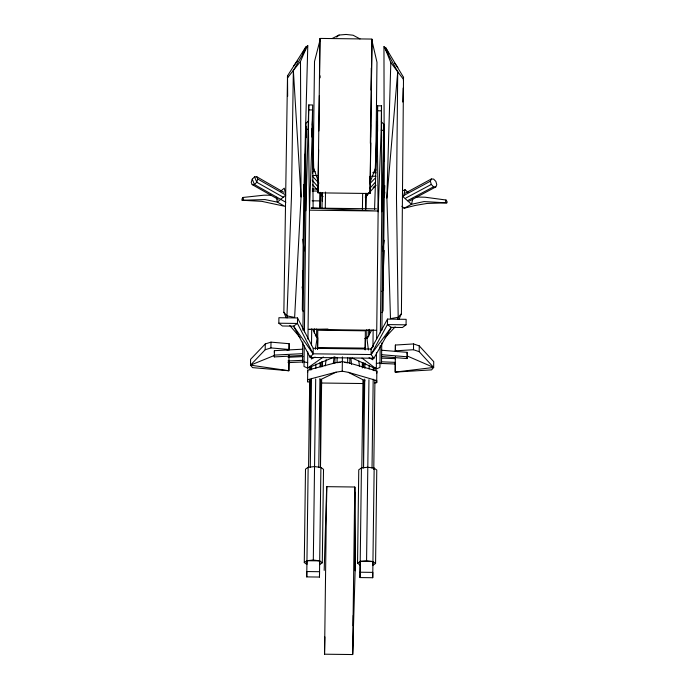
<?xml version="1.0" encoding="UTF-8"?>
<svg xmlns="http://www.w3.org/2000/svg" width="689" height="689" viewBox="0 0 689 689"><rect width="100%" height="100%" fill="white"/><g stroke="black" fill="none" stroke-linecap="round" stroke-linejoin="round"><path stroke-width="1.03" d="M310.386 379.57L310.3 467.349L311.48 378.407M310.394 369.933L310.403 366.729M320.592 379.656L320.488 467.642L321.66 379.777M320.609 366.781L320.618 362.492M363.646 380.242L363.559 468.02L364.739 379.079M363.654 367.401L363.663 363.112M376.47 352.802L376.34 368.959L379.949 367.435L380.19 345.732M383.919 161.295L383.954 127.069L381.913 330.134M383.928 161.424L383.997 124.364L381.275 121.755M370.794 142.942L370.036 193.506L317.999 192.842L319.954 38.446L319.567 77.814M324.553 654.197L326.681 486.658L354.766 487.011L355.136 570.793L352.639 654.55L324.553 654.197L324.863 636.929M354.49 516.586L354.766 487.011L352.639 654.55L352.932 638.333M370.036 193.506L371.991 39.101L370.63 137.387M395.288 357.212L395.228 372.094L431.572 369.881L433.657 367.452L433.734 361.656L419.265 345.887L413.572 343.94L395.391 345.043L395.314 350.83L397.277 351.683M395.314 363.112L395.228 372.094L433.657 367.452L419.188 351.683L413.495 349.728L395.314 350.83M395.331 358.857L395.34 356.738M395.365 351.424L395.391 345.043M302.497 355.464L274.317 356.911L274.334 355.102L302.514 353.672M274.377 352.475L274.394 350.667L302.566 349.202M309.602 382.162L307.578 381.784L307.595 379.699L336.111 372.172L342.226 371.207L348.324 372.327L376.728 380.569L376.711 382.653L374.678 382.981M307.699 372.224L307.716 370.139L336.232 362.603L342.347 361.639L348.445 362.758L376.849 371.009L376.831 373.093M317.569 349.366L317.775 330.212L365.368 330.806L365.17 349.969M360.175 565.152L360.201 561.389L366.574 560.682L372.93 561.544L375.574 563.456L372.904 565.307L372.93 561.544L360.201 561.389L357.539 563.232L360.175 565.152L360.002 577.571L372.732 577.726L374.161 468.115L367.797 467.254L361.432 467.952L358.762 469.803L357.539 563.232M381.62 356.506L407.07 358.59L407.078 356.781L381.637 354.714M407.121 354.146L407.139 352.337L381.697 350.245M304.237 345.844L304.004 366.47L307.578 368.09L333.752 357.272M320.213 192.334L320.041 208.612M383.385 129.653L383.997 124.364L383.937 130.66L381.172 130.083L381.482 105.848L377.589 105.796L377.253 130.032M381.973 312.634L383.041 310.799L384.264 197.407L383.962 46.706L397.717 71.759L396.485 197.976L398.182 317.267L397.579 319.188M289.01 355.868L288.855 370.751L252.544 367.616L250.495 365.136L250.572 359.339L265.274 343.94L270.992 342.14L289.156 343.708L289.087 350.081M288.958 361.768L288.855 370.751L250.495 365.136L265.196 349.736L270.915 347.928L289.079 349.487L289.156 343.708M289.01 357.513L289.027 355.395M304.4 331.934L305.83 210.765L308.784 104.935L312.677 104.978L311.824 136.973M307.957 339.1L309.464 210.92L308.474 129.162L308.784 104.935M306.743 576.9L306.803 571.543L319.532 571.706L319.472 577.055L306.743 576.9L308.147 467.28L314.546 466.582L320.902 467.443L323.52 469.355L322.288 562.784L319.644 564.635L319.67 560.872L313.314 560.011L306.949 560.717L304.28 562.56L306.915 564.472L306.949 560.717L319.67 560.872L322.288 562.784M326.56 502.376L326.681 486.658L324.183 570.406M360.002 577.571L361.432 467.952M371.285 68.047L371.026 90.078M372.835 357.625L372.809 359.779L369.037 357.729M372.956 346.877L373.145 329.678M377.589 105.796L377.598 131.384M372.732 577.726L372.792 572.378L360.063 572.214M286.176 317.81L283.859 312.246L287.511 75.842L305.838 46.99L307.785 45.741L303.763 196.391L302.316 309.774L303.298 311.643M302.764 341.977L302.549 362.793M302.902 330.203L305.804 126.087L305.58 137.843M323.339 356.971L307.578 368.09L307.802 351.933M312.393 129.213L312.625 109.964L308.724 109.913M311.359 356.85L311.333 359.003L315.123 357.109M311.506 345.025L311.704 328.903M314.339 333.14L314.417 328.886M318.904 130.944L319.351 95.607M316.682 329.023L316.578 337.532L317.784 337.774L317.612 348.961M320.023 77.866L320.049 75.764M322.202 201.231L322.297 192.774M322.469 366.436L322.521 362.216M334.871 363.172L334.957 356.842M362.285 367.995L362.345 362.715M365.833 209.18L366.023 193.325M366.815 329.661L366.712 338.161L365.385 338.377L365.204 349.564M370.355 143.372L370.596 124.692M369.063 334.888L369.123 329.6M369.097 333.803L369.149 329.583M373.774 469.39L374.928 380.449M375.057 370.803L375.1 367.59M377.503 131.203L377.279 129.067L378.132 211.79L376.633 338.893M375.574 563.456L376.771 470.027L374.161 468.115M380.345 332.89L381.775 211.73L381.482 105.848M381.758 342.967L381.499 363.783M398.991 319.231L401.411 313.728L403.513 77.306L385.918 48.006L383.962 46.706M265.196 349.736L265.274 343.94M270.915 347.928L270.992 342.14M274.317 356.911L274.394 350.667M278.83 323.21L278.907 317.715L297.527 317.956L313.228 348.324L313.151 353.819L310.196 357.436L293.566 326.138L282.369 325.992L278.83 323.21L297.45 323.451L313.151 353.819L371.052 354.551L373.92 358.246L391.257 327.37L402.454 327.508L406.054 324.82L406.14 319.326L387.519 319.085L371.138 349.056L371.052 354.551L391.257 327.37L387.433 324.588L387.519 319.085M297.527 317.956L297.45 323.451L293.566 326.138L313.151 353.819M304.28 562.56L305.503 469.131L308.147 467.28M307.578 381.784L307.716 370.139M308.56 467.495L309.714 379.622M309.835 369.984L309.878 366.763M310.222 355.602L310.196 357.436L373.92 358.246M311.592 369.829L311.635 366.617M318.662 149.694L317.999 192.842M313.314 560.011L315.7 379.01M315.838 368.296L315.898 364.007M319.946 208.44L320.161 193.049M318.766 467.452L319.937 378.511M320.092 366.72L320.144 362.44M321.832 366.918L321.901 361.561M320.902 467.443L319.472 577.055M337.128 357.419L337.059 362.69L340.228 362.345M342.226 371.207L342.416 356.85M347.695 357.548L347.626 362.827L344.457 362.405M349.814 363.361L349.883 358.082M353.259 615.355L353.113 625.793M361.811 468.167L362.965 380.294M363.137 367.444L363.189 363.155M364.877 368.357L364.946 363M369.898 176.384L369.804 182.835L375.651 167.849L376.323 118.026L376.986 62.268L371.595 39.066L320.445 38.42L314.52 61.476L313.194 167.057L318.662 182.189M366.574 560.682L368.951 379.682M369.097 368.968L369.14 365.747M369.562 333.605L369.614 329.316M372.026 468.124L373.188 379.183M373.309 370.613L373.343 367.392M376.711 382.653L376.849 371.009M407.07 358.59L407.139 352.337M413.495 349.728L413.572 343.94M419.188 351.683L419.265 345.887M307.785 45.741L293.359 70.442L291.473 196.649L286.968 315.863L287.537 317.801M321.996 208.672L322.228 192.799M325.286 207.923L325.518 192.05M362.414 209.447L362.655 193.575M365.713 209.223L365.954 193.351M305.149 160.425L305.27 153.88M287.666 77.978L287.511 75.842L287.459 77.883L300.49 61.442L305.778 49.203M381.775 211.73L383.954 130.195L383.42 137.636M401.411 313.728L398.182 317.267L390.482 318.645L386.899 198.07L390.809 62.578L385.857 50.219M402.712 102.015L403.168 88.046M403.409 80.535L403.513 77.306L403.461 79.347L390.809 62.578M374.558 209.292L377.279 129.067L377.331 131.177M383.42 141.366L383.997 124.364M309.464 210.92L312.418 128.249L311.747 133.571M378.132 211.79L381.172 130.083M384.135 250.434L382.602 286.917L383.42 288.372M312.031 136.672L312.418 128.249L313.125 208.517M375.987 172.93L375.135 171.01L377.408 121.712L377.529 125.984M384.824 185.625L384.264 197.407L384.815 192.085M312.289 125.165L312.496 120.894L313.753 170.226L312.393 173.042M300.49 61.442L301.05 196.985L294.625 317.44L286.968 315.863L283.859 312.246M375.712 170.984L375.875 168.908M386.899 198.07L397.717 71.759M333.321 363.12L334.156 356.893M382.696 250.805L384.169 240.272M325.268 365.85L326.155 359.632M315.373 349.34L317.155 337.774L312.703 329.376M408.009 192.334L405.046 189.69L403.366 197.028L411.522 204.288L424.011 201.576L446.816 202.85L447.092 201.679L446.007 200.008L425.053 197.218L416.165 197.02M412.728 199.043L411.522 204.288L404.116 208.242L401.885 206.261M445.464 202.351L446.007 200.008M256.833 176.797L257.738 179.019L256.756 182.24L254.448 184.549L252.174 184.609L251.244 182.378L252.252 179.166L254.56 176.84L256.833 176.797L283.722 192.248M404.073 195.375L430.384 181.198L431.348 178.976L433.631 179.097L435.887 181.465L436.783 184.721L435.81 186.917L409.473 200.999M302.497 53.372L305.838 46.99M371.052 354.551L387.433 324.588L406.054 324.82M301.98 287.339L302.815 285.909L302.592 270.872M371.767 330.126L366.936 338.402L368.417 350.003M365.98 197.183L368.581 192.834M270.984 195.202L264.059 195.185L243.028 197.45L241.908 199.087L242.149 200.266L261.794 201.343L284.738 206.269L277.4 202.135L264.981 199.569L242.149 200.266M293.497 66.17L297.364 61.175M370.665 349.573L373.309 346.179M368.916 335.913L366.936 338.402L364.851 338.514M381.956 291.395L383.205 289.862M373.705 172.595L375.135 171.01M369.881 188.278L375.651 181.879M365.204 197.14L376.056 185.238M365.876 195.598L368.055 193.221M373.128 187.666L374.583 186.082M384.962 337.825L395.159 326.87M369.7 183.825L374.807 178.546M308.629 120.842L305.847 123.383L305.701 129.678L308.474 129.162M336.637 37.111L339.083 35.044L346.085 34.45L353.078 35.217L360.02 38.92M280.466 191.37L284.256 188.166L285.513 194.1M285.728 195.09L277.4 202.135L276.349 197.192M405.089 193.247L431.348 178.976M405.881 198.019L431.28 184.454L433.527 186.805L435.81 186.917M407.406 200.732L433.527 186.805M403.186 190.672L405.046 189.69M332.029 38.567L339.083 35.044M320.204 379.785L336.111 372.172M250.495 365.136L274.239 355.507M287.098 350.296L289.079 349.487M404.116 208.242L415.605 205.365L427.154 203.436L446.816 202.85M376.34 363.499L379.992 362.845M288.062 357.264L303.031 356.609M288.019 360.967L302.988 360.313M288.002 362.629L302.971 361.975M327.973 329.041L308.715 329.376L376.099 330.289M377.486 110.783L381.379 110.834M372.766 172.689L374.902 172.724M312.823 175.48L317.104 175.531M371.647 176.22L375.918 176.272M312.332 189.027L318.266 189.105M312.281 190.991L318.215 191.06M312.134 200.809L320.049 200.904M311.221 208.035L376.47 208.862M310.11 210.171L377.503 211.015L311.213 208.13M317.577 347.532L365.179 348.134M313.228 348.324L371.138 349.056M321.177 383.015L363.094 383.54M381.585 358.125L395.443 358.659M381.534 361.811L395.391 362.362M380.457 363.43L395.383 364.016M304.047 361.88L307.682 362.629M407.113 355.946L433.657 367.452M352.148 358.039L376.34 368.959L362.001 358.091M348.324 372.327L365.041 380.81M285.823 202.247L254.448 184.549L252.252 179.166M283.73 197.502L256.756 182.24L254.56 176.84M252.174 184.609L278.218 199.362M257.738 179.019L284.669 194.384M312.47 176.238L318.886 183.188M312.496 184.437L316.733 189.303M320.264 193.359L323.089 196.606M313.753 170.226L315.149 171.845M312.186 180.122L318.352 187.305M289.819 325.544L300.128 337.541M302.17 288.837L303.367 290.396M394.685 63.25L397.803 67.488M315.278 335.233L317.155 337.774M320.445 193.101L322.443 196.632M385.918 48.006L388.656 53.544M430.384 181.198L431.28 184.454M243.028 197.45L243.51 199.801M376.151 153.156L376.607 156.274M358.857 361.088L359.469 366.29M302.859 239.247L304.185 250.865M350.89 358.151L351.571 364.395M303.513 193.187L303.763 196.391L303.496 184.6M293.359 70.442L301.05 196.985M383.704 194.849L383.825 196.968M313.219 168.116L313.331 170.2M306.105 137.731L305.709 129.205L305.83 210.765M305.916 128.697L306.028 137.206M287.511 75.842L287.657 96.262M354.749 491.98L355.136 570.793"/></g></svg>
